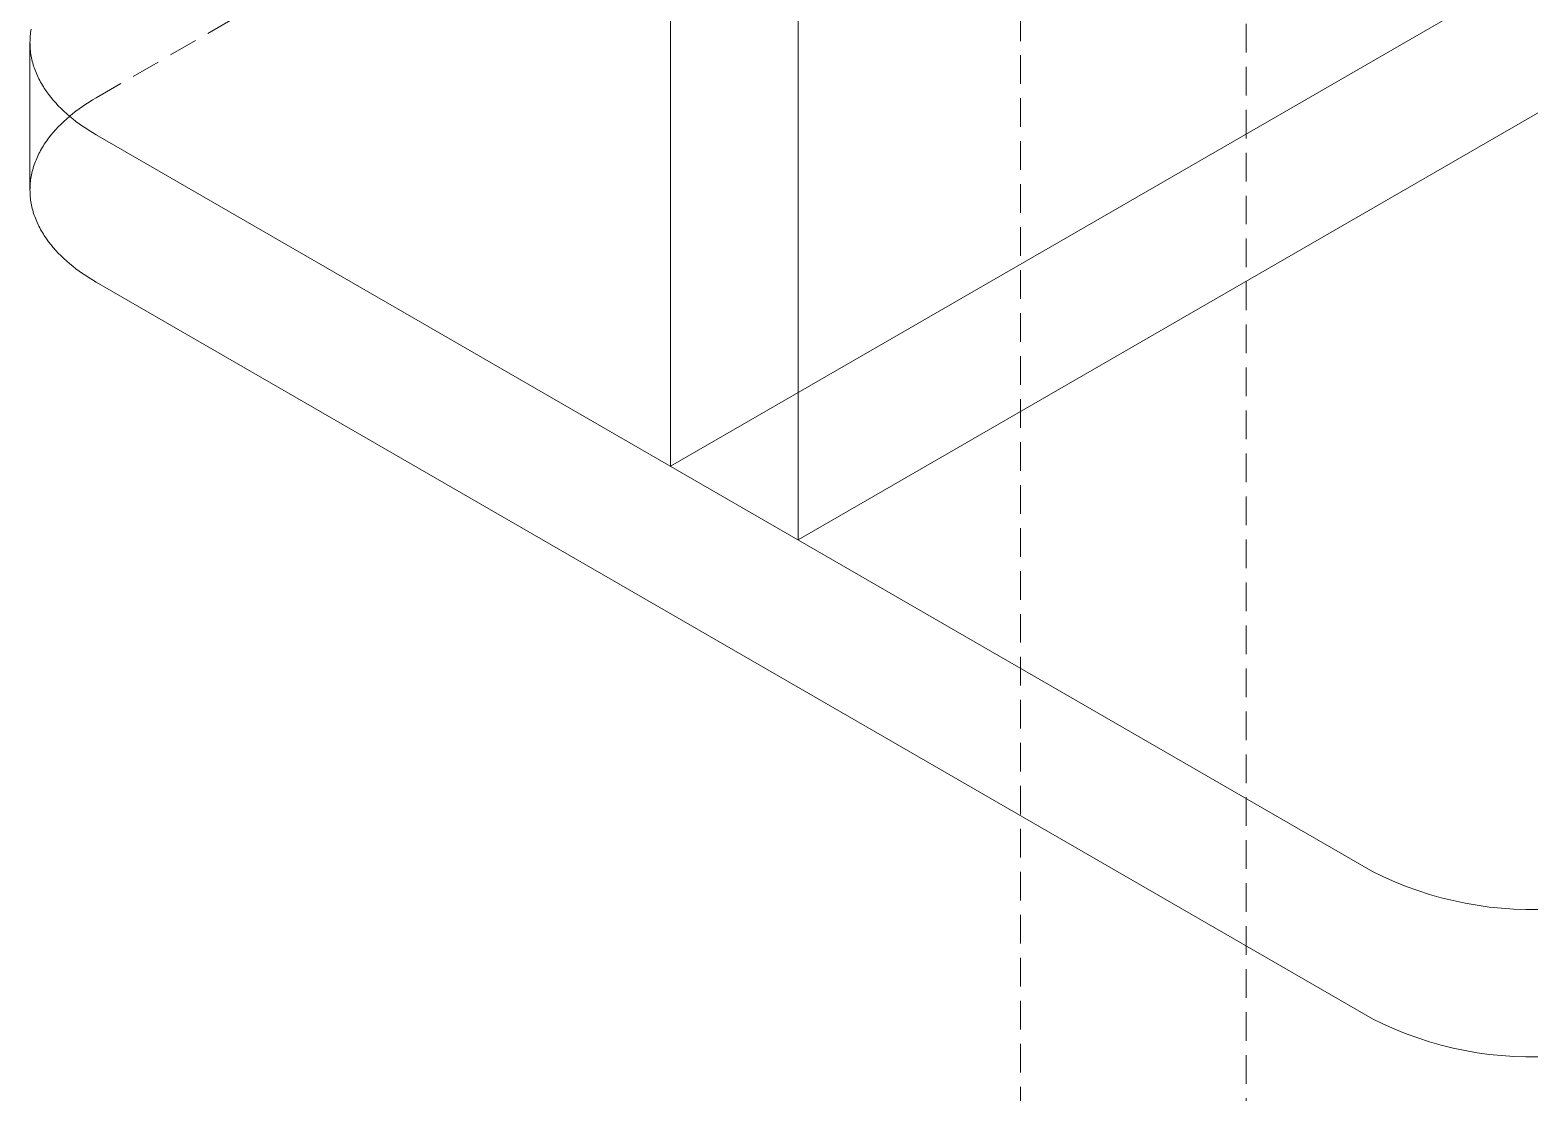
# Model space of a CAD drawing. Header units: millimetres. Extents: x -111 to 4919, y -143 to 3304.
# Drawn here: x 4365.6 to 4432, y 1364.1 to 1411.2 of the extents above; entities that cross this region are included whole.
import ezdxf

# ---------------------------------------------------------------- set-up
doc = ezdxf.new("R2010")
doc.units = ezdxf.units.MM
doc.linetypes.add('HIDDEN', pattern=[1.905, 1.27, -0.635])
doc.layers.add('ZANO_R', color=7, linetype='Continuous', lineweight=0)
doc.layers.add('ZANO_R_przerywana', color=7, linetype='HIDDEN', lineweight=0)

msp = doc.modelspace()

# ---------------------------------------------------------------- linework, layer by layer
at = {"layer": 'ZANO_R'}
for p, q in [((4393.938, 1391.839), (4393.938, 1713.539)), ((4399.595, 1710.273), (4399.595, 1388.573)), ((4712.136, 1575.551), (4393.938, 1391.839)), ((4399.595, 1388.573), (4717.793, 1572.285)), ((4365.574, 1410.992), (4365.583, 1411.067)), ((4365.583, 1411.067), (4365.594, 1411.141)), ((4365.594, 1411.141), (4365.606, 1411.215)), ((4365.553, 1410.619), (4365.554, 1410.694)), ((4365.553, 1410.619), (4365.553, 1404.087)), ((4365.554, 1410.544), (4365.553, 1410.619)), ((4365.554, 1410.694), (4365.556, 1410.768)), ((4365.556, 1410.469), (4365.554, 1410.544)), ((4365.556, 1410.768), (4365.561, 1410.843)), ((4365.561, 1410.395), (4365.556, 1410.469)), ((4365.561, 1410.843), (4365.566, 1410.918)), ((4365.566, 1410.32), (4365.561, 1410.395)), ((4365.566, 1410.918), (4365.574, 1410.992)), ((4365.574, 1410.246), (4365.566, 1410.32)), ((4365.583, 1410.171), (4365.574, 1410.246)), ((4365.594, 1410.097), (4365.583, 1410.171)), ((4365.606, 1410.023), (4365.594, 1410.097)), ((4365.621, 1409.949), (4365.606, 1410.023)), ((4365.636, 1409.875), (4365.621, 1409.949)), ((4365.654, 1409.801), (4365.636, 1409.875)), ((4365.673, 1409.727), (4365.654, 1409.801)), ((4365.694, 1409.654), (4365.673, 1409.727)), ((4365.716, 1409.581), (4365.694, 1409.654)), ((4365.74, 1409.508), (4365.716, 1409.581)), ((4365.765, 1409.436), (4365.74, 1409.508)), ((4365.792, 1409.364), (4365.765, 1409.436)), ((4365.821, 1409.292), (4365.792, 1409.364)), ((4365.851, 1409.22), (4365.821, 1409.292)), ((4365.883, 1409.149), (4365.851, 1409.22)), ((4365.916, 1409.078), (4365.883, 1409.149)), ((4365.95, 1409.007), (4365.916, 1409.078)), ((4365.987, 1408.937), (4365.95, 1409.007)), ((4366.024, 1408.867), (4365.987, 1408.937)), ((4366.063, 1408.798), (4366.024, 1408.867)), ((4366.104, 1408.729), (4366.063, 1408.798)), ((4366.146, 1408.661), (4366.104, 1408.729)), ((4366.189, 1408.593), (4366.146, 1408.661)), ((4366.28, 1408.458), (4366.189, 1408.593)), ((4366.376, 1408.326), (4366.28, 1408.458)), ((4366.477, 1408.195), (4366.376, 1408.326)), ((4366.583, 1408.067), (4366.477, 1408.195)), ((4366.694, 1407.941), (4366.583, 1408.067)), ((4366.809, 1407.817), (4366.694, 1407.941)), ((4366.929, 1407.696), (4366.809, 1407.817)), ((4367.73, 1407.683), (4367.875, 1407.786)), ((4367.875, 1407.786), (4368.023, 1407.886)), ((4368.023, 1407.886), (4368.174, 1407.983)), ((4368.174, 1407.983), (4368.327, 1408.078)), ((4368.327, 1408.078), (4368.482, 1408.169)), ((4367.053, 1407.577), (4366.929, 1407.696)), ((4366.929, 1407.01), (4367.053, 1407.128)), ((4367.181, 1407.461), (4367.053, 1407.577)), ((4367.053, 1407.128), (4367.181, 1407.245)), ((4367.313, 1407.347), (4367.181, 1407.461)), ((4367.181, 1407.245), (4367.313, 1407.358)), ((4367.313, 1407.358), (4367.449, 1407.469)), ((4367.449, 1407.236), (4367.313, 1407.347)), ((4367.449, 1407.469), (4367.588, 1407.578)), ((4367.588, 1407.128), (4367.449, 1407.236)), ((4367.588, 1407.578), (4367.73, 1407.683)), ((4367.73, 1407.023), (4367.588, 1407.128)), ((4366.28, 1406.247), (4366.376, 1406.38)), ((4366.376, 1406.38), (4366.477, 1406.51)), ((4366.477, 1406.51), (4366.583, 1406.639)), ((4366.583, 1406.639), (4366.694, 1406.765)), ((4366.694, 1406.765), (4366.809, 1406.888)), ((4366.809, 1406.888), (4366.929, 1407.01)), ((4367.875, 1406.92), (4367.73, 1407.023)), ((4368.023, 1406.82), (4367.875, 1406.92)), ((4368.174, 1406.722), (4368.023, 1406.82)), ((4368.327, 1406.628), (4368.174, 1406.722)), ((4368.482, 1406.536), (4368.327, 1406.628)), ((4368.482, 1406.536), (4425.05, 1373.876)), ((4365.95, 1405.698), (4365.987, 1405.768)), ((4365.987, 1405.768), (4366.024, 1405.838)), ((4366.024, 1405.838), (4366.063, 1405.908)), ((4366.063, 1405.908), (4366.104, 1405.976)), ((4366.104, 1405.976), (4366.146, 1406.045)), ((4366.146, 1406.045), (4366.189, 1406.113)), ((4366.189, 1406.113), (4366.28, 1406.247)), ((4365.673, 1404.978), (4365.694, 1405.052)), ((4365.694, 1405.052), (4365.716, 1405.125)), ((4365.716, 1405.125), (4365.74, 1405.197)), ((4365.74, 1405.197), (4365.765, 1405.27)), ((4365.765, 1405.27), (4365.792, 1405.342)), ((4365.792, 1405.342), (4365.821, 1405.414)), ((4365.821, 1405.414), (4365.851, 1405.486)), ((4365.851, 1405.486), (4365.883, 1405.557)), ((4365.883, 1405.557), (4365.916, 1405.628)), ((4365.916, 1405.628), (4365.95, 1405.698)), ((4365.566, 1404.386), (4365.574, 1404.46)), ((4365.574, 1404.46), (4365.583, 1404.535)), ((4365.583, 1404.535), (4365.594, 1404.609)), ((4365.594, 1404.609), (4365.606, 1404.683)), ((4365.606, 1404.683), (4365.621, 1404.757)), ((4365.621, 1404.757), (4365.636, 1404.831)), ((4365.636, 1404.831), (4365.654, 1404.905)), ((4365.654, 1404.905), (4365.673, 1404.978)), ((4365.553, 1404.087), (4365.554, 1404.162)), ((4365.554, 1404.012), (4365.553, 1404.087)), ((4365.554, 1404.162), (4365.556, 1404.236)), ((4365.556, 1403.937), (4365.554, 1404.012)), ((4365.556, 1404.236), (4365.561, 1404.311)), ((4365.561, 1403.863), (4365.556, 1403.937)), ((4365.561, 1404.311), (4365.566, 1404.386)), ((4365.566, 1403.788), (4365.561, 1403.863)), ((4365.574, 1403.714), (4365.566, 1403.788)), ((4365.583, 1403.639), (4365.574, 1403.714)), ((4365.594, 1403.565), (4365.583, 1403.639)), ((4365.606, 1403.491), (4365.594, 1403.565)), ((4365.621, 1403.417), (4365.606, 1403.491)), ((4365.636, 1403.343), (4365.621, 1403.417)), ((4365.654, 1403.269), (4365.636, 1403.343)), ((4365.673, 1403.195), (4365.654, 1403.269)), ((4365.694, 1403.122), (4365.673, 1403.195)), ((4365.716, 1403.049), (4365.694, 1403.122)), ((4365.74, 1402.976), (4365.716, 1403.049)), ((4365.765, 1402.904), (4365.74, 1402.976)), ((4365.792, 1402.832), (4365.765, 1402.904)), ((4365.821, 1402.76), (4365.792, 1402.832)), ((4365.851, 1402.688), (4365.821, 1402.76)), ((4365.883, 1402.617), (4365.851, 1402.688)), ((4365.916, 1402.546), (4365.883, 1402.617)), ((4365.95, 1402.475), (4365.916, 1402.546)), ((4365.987, 1402.405), (4365.95, 1402.475)), ((4366.024, 1402.336), (4365.987, 1402.405)), ((4366.063, 1402.266), (4366.024, 1402.336)), ((4366.104, 1402.197), (4366.063, 1402.266)), ((4366.146, 1402.129), (4366.104, 1402.197)), ((4366.189, 1402.061), (4366.146, 1402.129)), ((4366.28, 1401.926), (4366.189, 1402.061)), ((4366.376, 1401.794), (4366.28, 1401.926)), ((4366.477, 1401.663), (4366.376, 1401.794)), ((4366.583, 1401.535), (4366.477, 1401.663)), ((4366.694, 1401.409), (4366.583, 1401.535)), ((4366.809, 1401.285), (4366.694, 1401.409)), ((4366.929, 1401.164), (4366.809, 1401.285)), ((4367.053, 1401.045), (4366.929, 1401.164)), ((4367.181, 1400.929), (4367.053, 1401.045)), ((4367.313, 1400.815), (4367.181, 1400.929)), ((4367.449, 1400.704), (4367.313, 1400.815)), ((4367.588, 1400.596), (4367.449, 1400.704)), ((4367.73, 1400.491), (4367.588, 1400.596)), ((4367.875, 1400.388), (4367.73, 1400.491)), ((4368.023, 1400.288), (4367.875, 1400.388)), ((4368.174, 1400.19), (4368.023, 1400.288)), ((4368.327, 1400.096), (4368.174, 1400.19)), ((4368.482, 1400.004), (4368.327, 1400.096)), ((4425.05, 1367.345), (4368.482, 1400.004)), ((4425.539, 1373.639), (4425.05, 1373.876)), ((4426.036, 1373.419), (4425.539, 1373.639)), ((4426.54, 1373.216), (4426.036, 1373.419)), ((4427.051, 1373.031), (4426.54, 1373.216)), ((4427.568, 1372.863), (4427.051, 1373.031)), ((4428.091, 1372.714), (4427.568, 1372.863)), ((4428.619, 1372.583), (4428.091, 1372.714)), ((4429.15, 1372.47), (4428.619, 1372.583)), ((4429.686, 1372.376), (4429.15, 1372.47)), ((4430.224, 1372.301), (4429.686, 1372.376)), ((4430.764, 1372.245), (4430.224, 1372.301)), ((4431.307, 1372.207), (4430.764, 1372.245)), ((4431.85, 1372.188), (4431.307, 1372.207)), ((4432.393, 1372.188), (4431.85, 1372.188)), ((4425.05, 1367.345), (4425.539, 1367.107)), ((4425.539, 1367.107), (4426.036, 1366.887)), ((4426.036, 1366.887), (4426.54, 1366.684)), ((4426.54, 1366.684), (4427.051, 1366.499)), ((4427.051, 1366.499), (4427.568, 1366.331)), ((4427.568, 1366.331), (4428.091, 1366.182)), ((4428.091, 1366.182), (4428.619, 1366.051)), ((4428.619, 1366.051), (4429.15, 1365.939)), ((4429.15, 1365.939), (4429.686, 1365.844)), ((4429.686, 1365.844), (4430.224, 1365.769)), ((4430.224, 1365.769), (4430.764, 1365.713)), ((4430.764, 1365.713), (4431.307, 1365.675)), ((4431.307, 1365.675), (4431.85, 1365.656)), ((4431.85, 1365.656), (4432.393, 1365.656))]:
    msp.add_line(p, q, dxfattribs=at)
at = {"layer": 'ZANO_R_przerywana'}
for p, q in [((4368.482, 1408.169), (4672.538, 1583.716)), ((4409.444, 1326.869), (4409.444, 1424.762)), ((4419.444, 1424.788), (4419.444, 1326.869))]:
    msp.add_line(p, q, dxfattribs=at)

doc.saveas('drawing.dxf')
